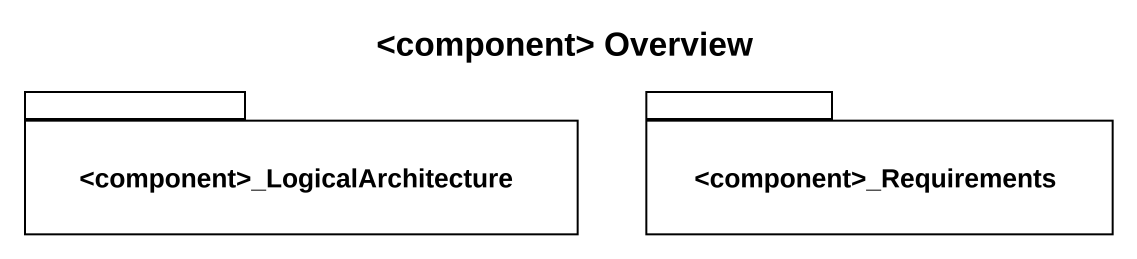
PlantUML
@startuml
title <component> Overview
package "<component>_LogicalArchitecture" as component_ {
}
package "<component>_Requirements" as component_Requirements {
}
@enduml
